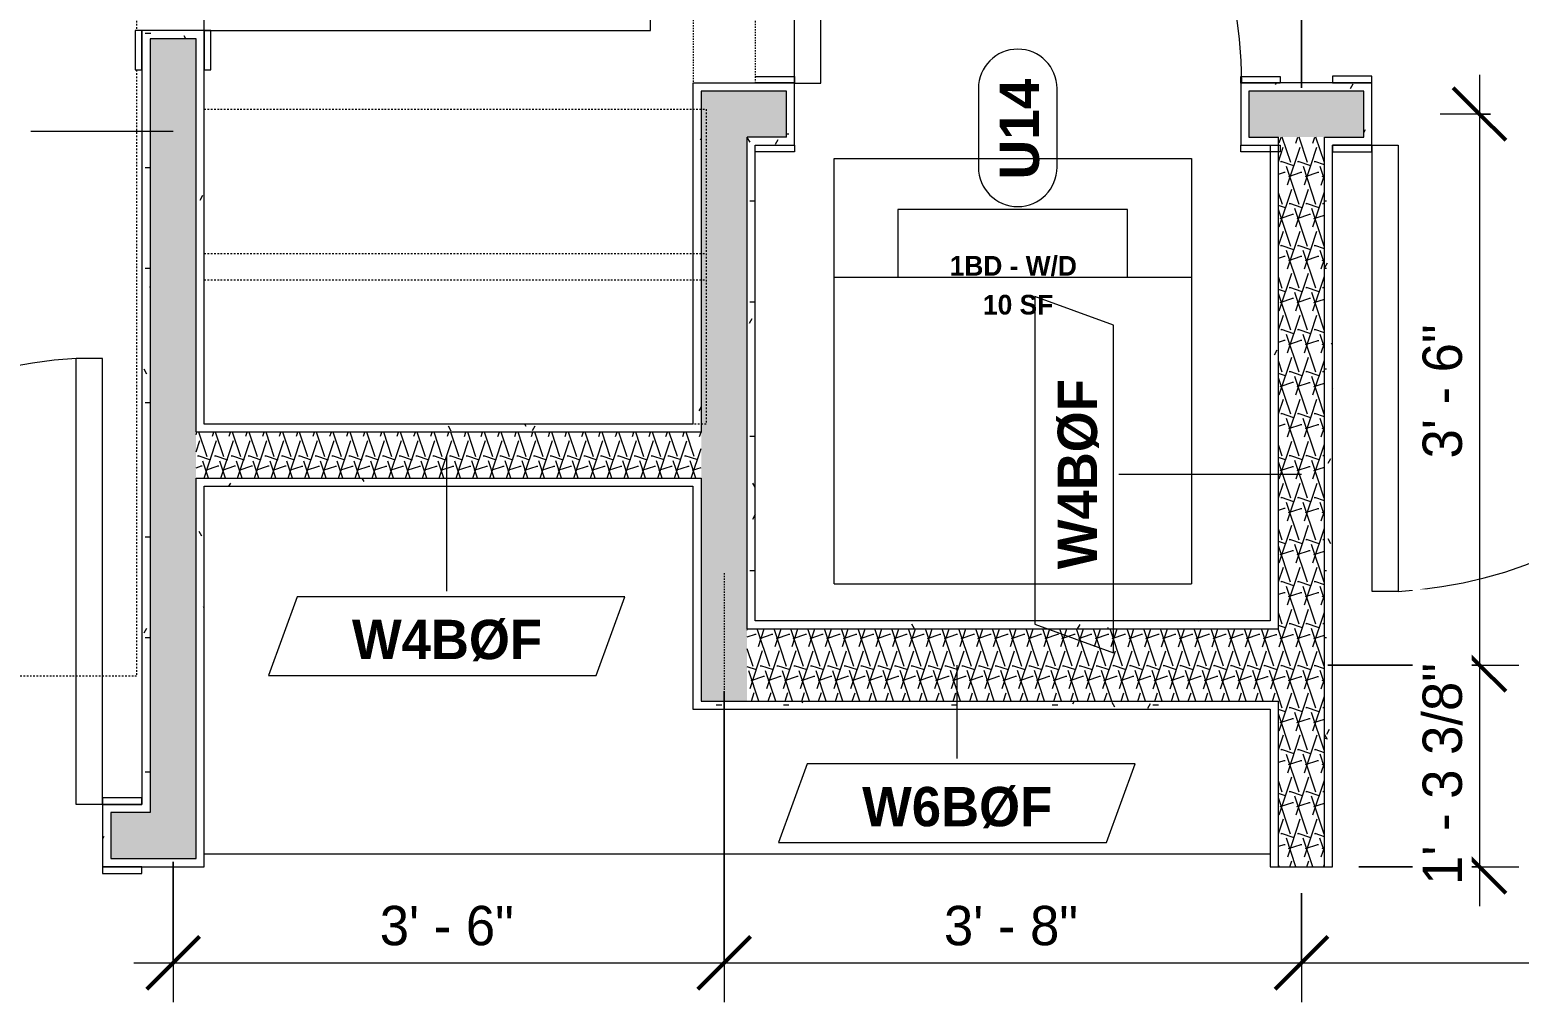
# Model space of a CAD drawing. Header units: inches. Extents: x -4058 to -1781, y 9814 to 12289.
# Drawn here: x -3669.6 to -3556.1, y 10693.5 to 10767.6 of the extents above; entities that cross this region are included whole.
import ezdxf

# ---------------------------------------------------------------- set-up
doc = ezdxf.new("R2010")
doc.units = ezdxf.units.IN
doc.header["$MEASUREMENT"] = 0
for name, pattern in [('Dash', [0.25, 0.125, -0.125]), ('Dash 3_32_', [0.1875, 0.09375, -0.09375]), ('Overhead', [0.15625, 0.09375, -0.0625])]:
    doc.linetypes.add(name, pattern=pattern)
for name, color, linetype, lineweight in [('A-ANNO-DIMS', 211, 'Continuous', 9), ('A-ANNO-DIMS-32', 211, 'Continuous', 9), ('A-AREA-IDEN', 2, 'Continuous', 9), ('A-DETL-1', 90, 'Dash 3_32_', 9), ('A-DETL-GENF', 92, 'Overhead', 9), ('A-DETL-MEDM-1', 33, 'Continuous', 9), ('A-DOOR-2', 31, 'Continuous', 9), ('A-DOOR-FRAM', 31, 'Continuous', 9), ('A-DOOR-IDEN', 31, 'Continuous', 9), ('A-WALL-2', 113, 'Continuous', 9), ('A-WALL-IDEN', 211, 'Continuous', 9), ('A-WALL-PATT-1', 9, 'Continuous', 9), ('I-FURN', 30, 'Continuous', 9), ('I-FURN-HDLN', 30, 'Dash', 9), ('P-SANR-FIXT', 6, 'Continuous', 9), ('Q-CASE', 31, 'Continuous', 9), ('Q-CASE-HDLN', 31, 'Dash', 9)]:
    doc.layers.add(name, color=color, linetype=linetype, lineweight=lineweight)
doc.styles.add('Arial_B', font='arialbd.ttf', dxfattribs={"height": 3})
doc.styles.add('Century Gothic', font='ufonts.com_century-gothic.ttf', dxfattribs={"height": 3})
doc.styles.add('Century Gothic_B', font='GOTHICB.TTF', dxfattribs={"height": 3})
doc.styles.add('Century Gothic_B_1', font='GOTHICB.TTF', dxfattribs={"height": 1.5})
doc.dimstyles.new('THE_DIMENSION_STRING', dxfattribs={"dimscale": 12, "dimtxt": 3.132505, "dimasz": 0.333333, "dimexe": 0.25, "dimexo": 0.166667, "dimgap": 0.041667, "dimtad": 1, "dimdec": 4, "dimrnd": 0.0625, "dimzin": 3, "dimdsep": 46, "dimlunit": 4, "dimtxsty": 'Century Gothic', "dimblk1": 'OBLIQUE', "dimblk2": 'OBLIQUE', "dimsah": 1, "dimcen": 0.09, "dimdle": 0.25, "dimazin": 0, "dimtfac": 1, "dimtdec": 4, "dimtix": 1, "dimtmove": 0, "dimatfit": 3, "dimfxl": 1, "dimtvp": 1, "dimtfill": 1, "dimfrac": 2, "dimtolj": 1, "dimtzin": 0, "dimarcsym": 2})
doc.dimstyles.new('THE_DIMENSION_STRING_2', dxfattribs={"dimscale": 12, "dimtxt": 3.132505, "dimasz": 0.333333, "dimexe": 0.25, "dimexo": 0.166667, "dimgap": 0.041667, "dimtad": 1, "dimdec": 4, "dimrnd": 0.0625, "dimzin": 3, "dimdsep": 46, "dimlunit": 4, "dimtxsty": 'Century Gothic', "dimblk1": 'OBLIQUE', "dimblk2": 'OBLIQUE', "dimsah": 1, "dimcen": 0.09, "dimdle": 0.25, "dimazin": 0, "dimtfac": 1, "dimtdec": 4, "dimtix": 1, "dimtmove": 0, "dimatfit": 3, "dimfxl": 1, "dimtvp": 1, "dimtfill": 1, "dimfrac": 2, "dimtolj": 1, "dimtzin": 0, "dimarcsym": 2})
doc.dimstyles.new('THE_DIMENSION_STRING_6', dxfattribs={"dimscale": 12, "dimtxt": 3.132505, "dimasz": 0.333333, "dimexe": 0.25, "dimexo": 0.166667, "dimgap": 0.041667, "dimtad": 1, "dimdec": 4, "dimrnd": 0.0625, "dimzin": 3, "dimdsep": 46, "dimlunit": 4, "dimtxsty": 'Century Gothic', "dimblk1": 'OBLIQUE', "dimblk2": 'OBLIQUE', "dimsah": 1, "dimcen": 0.09, "dimdle": 0.25, "dimazin": 0, "dimtfac": 1, "dimtdec": 4, "dimtix": 1, "dimtmove": 0, "dimatfit": 3, "dimfxl": 1, "dimtvp": 1, "dimtfill": 1, "dimfrac": 2, "dimtolj": 1, "dimtzin": 0, "dimarcsym": 2})
pattern_1 = [(0, (0, 0), (10.24, 2.56), [0.422, -7.258, 0.422, -7.258, -40.96]), (0, (0, 0), (10.24, 2.56), [-15.36, 0.422, -14.938, 0.422, -7.258, -17.92]), (0, (0, 0), (10.24, 2.56), [-38.4, 0.422, -4.698, 0.422, -12.378]), (120, (3.84, 1.28), (-7.33702503, 7.58810013), [0.422, -7.258, 0.422, -7.258, -40.96]), (120, (3.84, 1.28), (-7.33702503, 7.58810013), [-15.36, 0.422, -14.938, 0.422, -7.258, -17.92]), (120, (3.84, 1.28), (-7.33702503, 7.58810013), [-38.4, 0.422, -4.698, 0.422, -12.378]), (240, (5.12, 6.4), (-2.90297497, -10.14810013), [0.422, -7.258, 0.422, -7.258, -40.96]), (240, (5.12, 6.4), (-2.90297497, -10.14810013), [-15.36, 0.422, -14.938, 0.422, -7.258, -17.92]), (240, (5.12, 6.4), (-2.90297497, -10.14810013), [-38.4, 0.422, -4.698, 0.422, -12.378])]
pattern_2 = [(161.57, (0.16, 0.16), (-1.279773737, -0.000426766), [0, -9.107, 1.011, 0]), (18.43, (-0.16, 0.16), (-1.279773737, 0.000426766), [0, -9.107, 1.011, 0]), (108.43, (0.16, 0.16), (0.639452382, -3.199964008), [3.035, -7.083]), (71.57, (-0.16, 0.16), (0.639452382, 3.199964008), [3.035, -7.083])]

# ---------------------------------------------------------------- blocks, each defined once
blk = doc.blocks.new('SWING - SINGLE - FLUSH - SWING - FLUSH - 2-10 x 6-8 - PRIVACY-3983844-UNIT PLANS - 1ST FLOOR')
at = {"layer": 'A-DOOR-2'}
for p, q in [((15, 2.37), (15, 36.38)), ((17, 36.38), (15, 36.38)), ((17, 2.37), (17, 36.38)), ((17, 2.37), (15, 2.37))]:
    blk.add_line(p, q, dxfattribs=at)
blk.add_arc((17, 2.37), 34.07, 93.3657, 180, dxfattribs=at)
at = {"layer": 'A-DOOR-FRAM'}
for p, q in [((-17, 2.87), (-20, 2.87)), ((-20, 2.87), (-20, 2.37)), ((-20, 2.37), (-17, 2.37)), ((-17, 2.37), (-17, 2.87)), ((20, 2.87), (17, 2.87)), ((17, 2.87), (17, 2.37)), ((17, 2.37), (20, 2.37)), ((20, 2.37), (20, 2.87)), ((-17, -2.38), (-20, -2.38)), ((-20, -2.38), (-20, -2.88)), ((-20, -2.88), (-17, -2.88)), ((-17, -2.88), (-17, -2.38)), ((20, -2.38), (17, -2.38)), ((17, -2.38), (17, -2.88)), ((17, -2.88), (20, -2.88)), ((20, -2.88), (20, -2.38))]:
    blk.add_line(p, q, dxfattribs=at)
blk = doc.blocks.new('SWING - SINGLE - FLUSH - SWING - FLUSH - 2-10 x 6-8 - PRIVACY-3983842-UNIT PLANS - 1ST FLOOR')
at = {"layer": 'A-DOOR-2'}
for p, q in [((15, 2.37), (15, 36.38)), ((17, 36.38), (15, 36.38)), ((17, 2.37), (17, 36.38)), ((17, 2.37), (15, 2.37))]:
    blk.add_line(p, q, dxfattribs=at)
blk.add_arc((17, 2.37), 34.07, 93.3657, 180, dxfattribs=at)
at = {"layer": 'A-DOOR-FRAM'}
for p, q in [((-17, 2.87), (-20, 2.87)), ((-20, 2.87), (-20, 2.37)), ((-20, 2.37), (-17, 2.37)), ((-17, 2.37), (-17, 2.87)), ((20, 2.87), (17, 2.87)), ((17, 2.87), (17, 2.37)), ((17, 2.37), (20, 2.37)), ((20, 2.37), (20, 2.87)), ((-17, -2.38), (-20, -2.38)), ((-20, -2.38), (-20, -2.88)), ((-20, -2.88), (-17, -2.88)), ((-17, -2.88), (-17, -2.38)), ((20, -2.38), (17, -2.38)), ((17, -2.38), (17, -2.88)), ((17, -2.88), (20, -2.88)), ((20, -2.88), (20, -2.38))]:
    blk.add_line(p, q, dxfattribs=at)
blk = doc.blocks.new('Bed-Standard - King 78_ x 80_-V103-UNIT PLANS - 1ST FLOOR')
at = {"layer": 'I-FURN-HDLN'}
for p, q in [((-64.31, 77.8), (73.69, 77.8)), ((-64.31, 31.58), (-64.31, 77.8)), ((-64.31, -5.42), (-64.31, 28.58))]:
    blk.add_line(p, q, dxfattribs=at)
blk = doc.blocks.new('Stacked Washer and Dryer - 26_x25_ - Private-3627842-UNIT PLANS - 1ST FLOOR')
at = {"layer": 'P-SANR-FIXT'}
for p, q in [((0, 13.625), (32.4375, 13.625)), ((0, 13.625), (0, -13.625)), ((23.34375, -13.625), (23.34375, 13.625)), ((32.4375, 13.625), (32.4375, -13.625)), ((28.53125, 8.75), (23.34375, 8.75)), ((28.53125, -8.75), (28.53125, 8.75)), ((23.34375, -8.75), (28.53125, -8.75)), ((32.4375, -13.625), (0, -13.625))]:
    blk.add_line(p, q, dxfattribs=at)
blk = doc.blocks.new('Door-Opening - CLEAR OPENING - 34_ x 80_-3928388-UNIT PLANS - 1ST FLOOR')
at = {"layer": 'A-DETL-GENF'}
for p, q in [((16.68, 2.38), (-17.32, 2.38)), ((-17.32, -2.37), (16.68, -2.37))]:
    blk.add_line(p, q, dxfattribs=at)
at = {"layer": 'A-DETL-MEDM-1'}
for p, q in [((-17.32, 2.38), (-17.32, -2.37)), ((16.68, -2.37), (16.68, 2.38))]:
    blk.add_line(p, q, dxfattribs=at)
blk = doc.blocks.new('SWING - SINGLE - FLUSH - SWING - FLUSH - 2-10 x 6-8 - PASSAGE-3983857-UNIT PLANS - 1ST FLOOR')
at = {"layer": 'A-DOOR-2'}
for p, q in [((15, -2.37), (15, -36.38)), ((17, -2.37), (15, -2.37)), ((17, -2.37), (17, -36.38)), ((17, -36.38), (15, -36.38))]:
    blk.add_line(p, q, dxfattribs=at)
blk.add_arc((17, -2.37), 34.07, 180, 266.6343, dxfattribs=at)
at = {"layer": 'A-DOOR-FRAM'}
for p, q in [((-20, 2.38), (-20, 2.88)), ((-20, 2.88), (-17, 2.88)), ((-17, 2.38), (-20, 2.38)), ((-17, 2.88), (-17, 2.38)), ((17, 2.38), (17, 2.88)), ((17, 2.88), (20, 2.88)), ((20, 2.38), (17, 2.38)), ((20, 2.88), (20, 2.38)), ((-20, -2.37), (-17, -2.37)), ((-20, -2.87), (-20, -2.37)), ((-17, -2.87), (-20, -2.87)), ((-17, -2.37), (-17, -2.87)), ((17, -2.37), (20, -2.37)), ((17, -2.87), (17, -2.37)), ((20, -2.87), (17, -2.87))]:
    blk.add_line(p, q, dxfattribs=at)
blk = doc.blocks.new('OD_CW_Closet - OD_CW_Closet-3834826-UNIT PLANS - 1ST FLOOR')
at = {"layer": 'Q-CASE-HDLN'}
for p, q in [((0.74, -24), (0.74, 0)), ((0.74, 0), (38.99, 0)), ((38.99, 0), (38.99, -24)), ((0.74, -11), (38.99, -11)), ((0.74, -13), (38.99, -13)), ((38.99, -24), (0.74, -24))]:
    blk.add_line(p, q, dxfattribs=at)
blk = doc.blocks.new('Casework 1 - Casework 1-3919651-UNIT PLANS - 1ST FLOOR')
at = {"layer": 'Q-CASE'}
blk.add_line((-3656.3, 10704.81), (-3575.05, 10704.81), dxfattribs=at)
blk = doc.blocks.new('DIMBLOCK97-UNIT PLANS - 1ST FLOOR')
at = {"layer": 'A-ANNO-DIMS-32'}
for p, q in [((-3616.67, 10717.19), (-3616.67, 10693.49)), ((-3616.67, 10696.49), (-3616.67, 10717.19)), ((-3572.67, 10701.81), (-3572.67, 10693.49)), ((-3572.67, 10696.49), (-3572.67, 10701.81)), ((-3619.67, 10696.49), (-3572.67, 10696.49))]:
    blk.add_line(p, q, dxfattribs=at)
at = {"layer": 'A-ANNO-DIMS-32', "lineweight": 50}
for p, q in [((-3616.67, 10696.49), (-3614.67, 10698.49)), ((-3572.67, 10696.49), (-3570.67, 10698.49)), ((-3616.67, 10696.49), (-3618.67, 10694.49)), ((-3572.67, 10696.49), (-3574.67, 10694.49))]:
    blk.add_line(p, q, dxfattribs=at)
at = {"layer": 'A-ANNO-DIMS-32', "color": 0, "insert": (-3599.92, 10700.83), "char_height": 3, "width": 12.5897, "attachment_point": 1, "line_spacing_factor": 0.984502, "style": 'Century Gothic', "bg_fill": 3, "box_fill_scale": 1.25, "bg_fill_color": 256, "bg_fill_true_color": 13158600, "bg_fill_transparency": 0}
blk.add_mtext('3\' - 8"', dxfattribs=at)
blk = doc.blocks.new('_Oblique')
at = {"color": 0, "linetype": 'ByBlock', "lineweight": -2}
blk.add_line((-0.5, -0.5), (0.5, 0.5), dxfattribs=at)
blk = doc.blocks.new('DIMBLOCK98-UNIT PLANS - 1ST FLOOR')
at = {"layer": 'A-ANNO-DIMS-32'}
for p, q in [((-3519.67, 10712.69), (-3519.67, 10693.49)), ((-3519.67, 10696.49), (-3519.67, 10712.69)), ((-3572.67, 10701.81), (-3572.67, 10693.49)), ((-3572.67, 10696.49), (-3572.67, 10701.81)), ((-3572.67, 10696.49), (-3519.67, 10696.49))]:
    blk.add_line(p, q, dxfattribs=at)
at = {"layer": 'A-ANNO-DIMS-32', "lineweight": 50}
for p, q in [((-3572.67, 10696.49), (-3570.67, 10698.49)), ((-3519.67, 10696.49), (-3517.67, 10698.49)), ((-3572.67, 10696.49), (-3574.67, 10694.49)), ((-3519.67, 10696.49), (-3521.67, 10694.49))]:
    blk.add_line(p, q, dxfattribs=at)
at = {"layer": 'A-ANNO-DIMS-32', "color": 0, "insert": (-3551.42, 10700.83), "char_height": 3, "width": 12.5897, "attachment_point": 1, "line_spacing_factor": 0.984502, "style": 'Century Gothic', "bg_fill": 3, "box_fill_scale": 1.25, "bg_fill_color": 256, "bg_fill_true_color": 13158600, "bg_fill_transparency": 0}
blk.add_mtext('4\' - 5"', dxfattribs=at)
blk = doc.blocks.new('DIMBLOCK100-UNIT PLANS - 1ST FLOOR')
at = {"layer": 'A-ANNO-DIMS-32'}
for p, q in [((-3559.1, 10764.19), (-3559.1, 10719.19)), ((-3558.27, 10761.19), (-3562.1, 10761.19)), ((-3559.1, 10761.19), (-3558.27, 10761.19)), ((-3570.67, 10719.19), (-3556.1, 10719.19)), ((-3559.1, 10719.19), (-3570.67, 10719.19))]:
    blk.add_line(p, q, dxfattribs=at)
at = {"layer": 'A-ANNO-DIMS-32', "lineweight": 50}
for p, q in [((-3559.1, 10761.19), (-3561.1, 10763.19)), ((-3559.1, 10761.19), (-3557.1, 10759.19)), ((-3559.1, 10719.19), (-3561.1, 10721.19)), ((-3559.1, 10719.19), (-3557.1, 10717.19))]:
    blk.add_line(p, q, dxfattribs=at)
at = {"layer": 'A-ANNO-DIMS-32', "color": 0, "insert": (-3563.44, 10734.94), "char_height": 3, "width": 12.5897, "attachment_point": 1, "rotation": 90, "line_spacing_factor": 0.984502, "style": 'Century Gothic', "bg_fill": 3, "box_fill_scale": 1.25, "bg_fill_color": 256, "bg_fill_true_color": 13158600, "bg_fill_transparency": 0}
blk.add_mtext('3\' - 6"', dxfattribs=at)
blk = doc.blocks.new('DIMBLOCK101-UNIT PLANS - 1ST FLOOR')
at = {"layer": 'A-ANNO-DIMS-32', "lineweight": 50}
for p, q in [((-3559.1, 10719.19), (-3561.1, 10721.19)), ((-3559.1, 10719.19), (-3557.1, 10717.19)), ((-3559.1, 10703.81), (-3561.1, 10705.81)), ((-3559.1, 10703.81), (-3557.1, 10701.81))]:
    blk.add_line(p, q, dxfattribs=at)
at = {"layer": 'A-ANNO-DIMS-32'}
for p, q in [((-3570.67, 10719.19), (-3556.1, 10719.19)), ((-3559.1, 10719.19), (-3570.67, 10719.19)), ((-3559.1, 10719.19), (-3559.1, 10700.81)), ((-3568.3, 10703.81), (-3556.1, 10703.81)), ((-3559.1, 10703.81), (-3568.3, 10703.81))]:
    blk.add_line(p, q, dxfattribs=at)
at = {"layer": 'A-ANNO-DIMS-32', "color": 0, "insert": (-3563.44, 10702.43), "char_height": 3, "width": 21.7784, "attachment_point": 1, "rotation": 90, "line_spacing_factor": 0.984502, "style": 'Century Gothic', "bg_fill": 3, "box_fill_scale": 1.25, "bg_fill_color": 256, "bg_fill_true_color": 13158600, "bg_fill_transparency": 0}
blk.add_mtext('1\' - 3 3/8"', dxfattribs=at)
blk = doc.blocks.new('Wall Tag - Arch Wall-3956453-UNIT PLANS - 1ST FLOOR')
at = {"layer": 'A-WALL-IDEN'}
for p, q in [((-0.3561, 0.0937), (-0.4244, -0.0937)), ((0.4244, 0.0937), (-0.3561, 0.0937)), ((0.3561, -0.0937), (0.4244, 0.0937)), ((-0.4244, -0.0937), (0.3561, -0.0937))]:
    blk.add_line(p, q, dxfattribs=at)
blk = doc.blocks.new('Door Tag - Type Mark-2601225-UNIT PLANS - 1ST FLOOR')
at = {"layer": 'A-DOOR-IDEN'}
for p, q in [((0.09375, 0.09375), (-0.09375, 0.09375)), ((-0.09375, -0.09375), (0.09375, -0.09375))]:
    blk.add_line(p, q, dxfattribs=at)
for centre, start, end in [((-0.09375, 0), 90, 270), ((0.09375, 0), 270, 90)]:
    blk.add_arc(centre, 0.09375, start, end, dxfattribs=at)
blk = doc.blocks.new('DIMBLOCK435-UNIT PLANS - 1ST FLOOR')
at = {"layer": 'A-ANNO-DIMS-32'}
for p, q in [((-3572.67, 10763.19), (-3572.67, 10773.5)), ((-3550.3, 10766.06), (-3550.3, 10773.5)), ((-3550.3, 10770.5), (-3572.67, 10770.5)), ((-3572.67, 10770.5), (-3572.67, 10763.19)), ((-3550.3, 10770.5), (-3550.3, 10766.06))]:
    blk.add_line(p, q, dxfattribs=at)
at = {"layer": 'A-ANNO-DIMS-32', "lineweight": 50}
for p, q in [((-3572.67, 10770.5), (-3570.67, 10772.5)), ((-3550.3, 10770.5), (-3548.3, 10772.5)), ((-3572.67, 10770.5), (-3574.67, 10768.5)), ((-3550.3, 10770.5), (-3552.3, 10768.5))]:
    blk.add_line(p, q, dxfattribs=at)
at = {"layer": 'A-ANNO-DIMS-32', "color": 0, "insert": (-3571.73, 10774.84), "char_height": 3, "width": 24.5827, "attachment_point": 1, "line_spacing_factor": 0.984502, "style": 'Century Gothic', "bg_fill": 3, "box_fill_scale": 1.25, "bg_fill_color": 256, "bg_fill_true_color": 13158600, "bg_fill_transparency": 0}
blk.add_mtext('1\' - 10 3/8"', dxfattribs=at)
blk = doc.blocks.new('DIMBLOCK436-UNIT PLANS - 1ST FLOOR')
at = {"layer": 'A-ANNO-DIMS-32'}
for p, q in [((-3594.3, 10769.67), (-3594.3, 10773.5)), ((-3572.67, 10763.19), (-3572.67, 10773.5)), ((-3572.67, 10770.5), (-3594.3, 10770.5)), ((-3594.3, 10770.5), (-3594.3, 10769.67)), ((-3572.67, 10770.5), (-3572.67, 10763.19))]:
    blk.add_line(p, q, dxfattribs=at)
at = {"layer": 'A-ANNO-DIMS-32', "lineweight": 50}
for p, q in [((-3594.3, 10770.5), (-3592.3, 10772.5)), ((-3572.67, 10770.5), (-3570.67, 10772.5)), ((-3594.3, 10770.5), (-3596.3, 10768.5)), ((-3572.67, 10770.5), (-3574.67, 10768.5))]:
    blk.add_line(p, q, dxfattribs=at)
at = {"layer": 'A-ANNO-DIMS-32', "color": 0, "insert": (-3592.56, 10774.84), "char_height": 3, "width": 21.7784, "attachment_point": 1, "line_spacing_factor": 0.984502, "style": 'Century Gothic', "bg_fill": 3, "box_fill_scale": 1.25, "bg_fill_color": 256, "bg_fill_true_color": 13158600, "bg_fill_transparency": 0}
blk.add_mtext('1\' - 9 5/8"', dxfattribs=at)
blk = doc.blocks.new('DIMBLOCK1365-UNIT PLANS - 1ST FLOOR')
at = {"layer": 'A-ANNO-DIMS-32'}
for p, q in [((-3616.67, 10711.19), (-3616.67, 10693.49)), ((-3616.67, 10696.49), (-3616.67, 10711.19)), ((-3658.67, 10704.19), (-3658.67, 10693.49)), ((-3658.67, 10696.49), (-3658.67, 10704.19)), ((-3661.67, 10696.49), (-3613.67, 10696.49))]:
    blk.add_line(p, q, dxfattribs=at)
at = {"layer": 'A-ANNO-DIMS-32', "lineweight": 50}
for p, q in [((-3658.67, 10696.49), (-3656.67, 10698.49)), ((-3616.67, 10696.49), (-3614.67, 10698.49)), ((-3658.67, 10696.49), (-3660.67, 10694.49)), ((-3616.67, 10696.49), (-3618.67, 10694.49))]:
    blk.add_line(p, q, dxfattribs=at)
at = {"layer": 'A-ANNO-DIMS-32', "color": 0, "insert": (-3642.92, 10700.83), "char_height": 3, "width": 12.5897, "attachment_point": 1, "line_spacing_factor": 0.984502, "style": 'Century Gothic', "bg_fill": 3, "box_fill_scale": 1.25, "bg_fill_color": 256, "bg_fill_true_color": 13158600, "bg_fill_transparency": 0}
blk.add_mtext('3\' - 6"', dxfattribs=at)

msp = doc.modelspace()

# ---------------------------------------------------------------- hatches: boundary and pattern name
at = {"layer": 'A-WALL-PATT-1'}
h = msp.add_hatch(dxfattribs=at)
h.set_pattern_fill('FP_3', color=256, style=0, pattern_type=2)
h.set_pattern_definition(pattern_1)
h.paths.add_polyline_path([(-3660.42374, 10708.5644), (-3660.42374, 10766.9394), (-3658.67374, 10766.9394), (-3658.67374, 10767.5644), (-3661.04874, 10767.5644), (-3661.04874, 10708.5644)], flags=0)
h.paths.add_polyline_path([(-3658.67374, 10801.5644), (-3658.67374, 10802.1894), (-3660.42374, 10802.1894), (-3660.42374, 10833.7519), (-3661.04874, 10833.7519), (-3661.04874, 10801.5644)], flags=0)
h = msp.add_hatch(dxfattribs=at)
h.set_pattern_fill('FP_4', color=256, style=0, pattern_type=2)
h.set_pattern_definition(pattern_2)
h.paths.add_polyline_path([(-3660.42374, 10707.9394), (-3656.92374, 10707.9394), (-3656.92374, 10766.9394), (-3660.42374, 10766.9394), (-3660.42374, 10708.5644)], flags=0)
h.paths.add_polyline_path([(-3660.42374, 10802.1894), (-3656.92374, 10802.1894), (-3656.92374, 10833.7519), (-3660.42374, 10833.7519), (-3660.42374, 10819.03269)], flags=0)
h = msp.add_hatch(dxfattribs=at)
h.set_pattern_fill('FP_3', color=256, style=0, pattern_type=2)
h.set_pattern_definition(pattern_1)
h.paths.add_polyline_path([(-3656.29874, 10704.4394), (-3656.29874, 10733.4394), (-3656.92374, 10733.4394), (-3656.92374, 10704.4394)], flags=0)
h.paths.add_polyline_path([(-3656.92374, 10736.9394), (-3656.29874, 10736.9394), (-3656.29874, 10767.5644), (-3658.67374, 10767.5644), (-3658.67374, 10766.9394), (-3656.92374, 10766.9394), (-3656.92374, 10744.20503)], flags=0)
h.paths.add_polyline_path([(-3658.67374, 10801.5644), (-3656.29874, 10801.5644), (-3656.29874, 10833.7519), (-3656.92374, 10833.7519), (-3656.92374, 10802.1894), (-3658.67374, 10802.1894)], flags=0)
h = msp.add_hatch(dxfattribs=at)
h.set_pattern_fill('FP_3', color=256, style=0, pattern_type=2)
h.set_pattern_definition(pattern_1)
h.paths.add_polyline_path([(-3619.04874, 10715.8144), (-3618.42374, 10715.8144), (-3618.42374, 10733.4394), (-3619.04874, 10733.4394), (-3619.04874, 10732.8144)], flags=0)
h.paths.add_polyline_path([(-3619.04874, 10736.9394), (-3618.42374, 10736.9394), (-3618.42374, 10762.9394), (-3616.67374, 10762.9394), (-3616.67374, 10763.5644), (-3619.04874, 10763.5644), (-3619.04874, 10737.5644)], flags=0)
h.paths.add_polyline_path([(-3619.04874, 10797.5644), (-3616.67374, 10797.5644), (-3616.67374, 10798.1894), (-3618.42374, 10798.1894), (-3618.42374, 10833.7519), (-3619.04874, 10833.7519), (-3619.04874, 10819.03269)], flags=0)
h = msp.add_hatch(dxfattribs=at)
h.set_pattern_fill('FP_4', color=256, style=0, pattern_type=2)
h.set_pattern_definition(pattern_2)
h.paths.add_polyline_path([(-3618.42374, 10716.4394), (-3614.92374, 10716.4394), (-3614.92374, 10762.9394), (-3618.42374, 10762.9394), (-3618.42374, 10733.4394)], flags=0)
h.paths.add_polyline_path([(-3618.42374, 10798.1894), (-3614.92374, 10798.1894), (-3614.92374, 10833.7519), (-3618.42374, 10833.7519), (-3618.42374, 10819.03269)], flags=0)
h = msp.add_hatch(dxfattribs=at)
h.set_pattern_fill('FP_3', color=256, style=0, pattern_type=2)
h.set_pattern_definition(pattern_1)
h.paths.add_polyline_path([(-3614.92374, 10721.9394), (-3614.29874, 10721.9394), (-3614.29874, 10759.4394), (-3614.92374, 10759.4394), (-3614.92374, 10744.20503)], flags=0)
h.paths.add_polyline_path([(-3616.67374, 10762.9394), (-3614.29874, 10762.9394), (-3614.29874, 10763.5644), (-3616.67374, 10763.5644)], flags=0)
h.paths.add_polyline_path([(-3616.67374, 10797.5644), (-3614.29874, 10797.5644), (-3614.29874, 10833.7519), (-3614.92374, 10833.7519), (-3614.92374, 10798.1894), (-3616.67374, 10798.1894)], flags=0)
h = msp.add_hatch(dxfattribs=at)
h.set_pattern_fill('FP_3', color=256, style=0, pattern_type=2)
h.set_pattern_definition(pattern_1)
h.paths.add_polyline_path([(-3532.67374, 10761.1894), (-3532.67374, 10762.9394), (-3486.67374, 10762.9394), (-3486.67374, 10763.5644), (-3533.29874, 10763.5644), (-3533.29874, 10761.1894)], flags=0)
h.paths.add_polyline_path([(-3567.29874, 10761.1894), (-3567.29874, 10763.5644), (-3577.29874, 10763.5644), (-3577.29874, 10761.1894), (-3576.67374, 10761.1894), (-3576.67374, 10762.9394), (-3567.92374, 10762.9394), (-3567.92374, 10761.1894)], flags=0)
h.paths.add_polyline_path([(-3611.92374, 10761.1894), (-3611.29874, 10761.1894), (-3611.29874, 10763.5644), (-3614.29874, 10763.5644), (-3614.29874, 10762.9394), (-3611.92374, 10762.9394)], flags=0)
h = msp.add_hatch(dxfattribs=at)
h.set_pattern_fill('FP_4', color=256, style=0, pattern_type=2)
h.set_pattern_definition(pattern_2)
h.paths.add_polyline_path([(-3486.67374, 10759.4394), (-3486.67374, 10762.9394), (-3532.67374, 10762.9394), (-3532.67374, 10759.4394), (-3517.92374, 10759.4394)], flags=0)
h.paths.add_polyline_path([(-3570.92374, 10759.4394), (-3567.92374, 10759.4394), (-3567.92374, 10762.9394), (-3576.67374, 10762.9394), (-3576.67374, 10759.4394), (-3574.42374, 10759.4394)], flags=0)
h.paths.add_polyline_path([(-3611.92374, 10759.4394), (-3611.92374, 10762.9394), (-3614.92374, 10762.9394), (-3614.92374, 10759.4394), (-3614.29874, 10759.4394)], flags=0)
h = msp.add_hatch(dxfattribs=at)
h.set_pattern_fill('FP_3', color=256, style=0, pattern_type=2)
h.set_pattern_definition(pattern_1)
h.paths.add_polyline_path([(-3486.67374, 10758.8144), (-3486.67374, 10759.4394), (-3517.92374, 10759.4394), (-3517.92374, 10758.8144), (-3517.29874, 10758.8144)], flags=0)
h.paths.add_polyline_path([(-3521.42374, 10758.8144), (-3521.42374, 10759.4394), (-3532.67374, 10759.4394), (-3532.67374, 10761.1894), (-3533.29874, 10761.1894), (-3533.29874, 10758.8144), (-3522.04874, 10758.8144)], flags=0)
h.paths.add_polyline_path([(-3567.29874, 10758.8144), (-3567.29874, 10761.1894), (-3567.92374, 10761.1894), (-3567.92374, 10759.4394), (-3570.92374, 10759.4394), (-3570.92374, 10758.8144), (-3570.29874, 10758.8144)], flags=0)
h.paths.add_polyline_path([(-3574.42374, 10758.8144), (-3574.42374, 10759.4394), (-3576.67374, 10759.4394), (-3576.67374, 10761.1894), (-3577.29874, 10761.1894), (-3577.29874, 10758.8144), (-3575.04874, 10758.8144)], flags=0)
h.paths.add_polyline_path([(-3611.29874, 10758.8144), (-3611.29874, 10761.1894), (-3611.92374, 10761.1894), (-3611.92374, 10759.4394), (-3614.29874, 10759.4394), (-3614.29874, 10758.8144)], flags=0)
h = msp.add_hatch(dxfattribs=at)
h.set_pattern_fill('FP_4', color=256, style=0, pattern_type=2)
h.set_pattern_definition(pattern_2)
h.paths.add_polyline_path([(-3570.92374, 10703.8144), (-3570.92374, 10759.4394), (-3574.42374, 10759.4394), (-3574.42374, 10703.8144)], flags=0)
h = msp.add_hatch(dxfattribs=at)
h.set_pattern_fill('FP_3', color=256, style=0, pattern_type=2)
h.set_pattern_definition(pattern_1)
h.paths.add_polyline_path([(-3575.04874, 10703.8144), (-3574.42374, 10703.8144), (-3574.42374, 10716.4394), (-3575.04874, 10716.4394), (-3575.04874, 10715.8144)], flags=0)
h.paths.add_polyline_path([(-3574.42374, 10721.9394), (-3574.42374, 10758.8144), (-3575.04874, 10758.8144), (-3575.04874, 10721.9394)], flags=0)
h = msp.add_hatch(dxfattribs=at)
h.set_pattern_fill('FP_3', color=256, style=0, pattern_type=2)
h.set_pattern_definition(pattern_1)
h.paths.add_polyline_path([(-3570.29874, 10703.8144), (-3570.29874, 10758.8144), (-3570.92374, 10758.8144), (-3570.92374, 10703.8144)], flags=0)
h = msp.add_hatch(dxfattribs=at)
h.set_pattern_fill('FP_3', color=256, style=0, pattern_type=2)
h.set_pattern_definition(pattern_1)
h.paths.add_polyline_path([(-3656.29874, 10736.9394), (-3619.04874, 10736.9394), (-3619.04874, 10737.5644), (-3656.29874, 10737.5644)], flags=0)
h = msp.add_hatch(dxfattribs=at)
h.set_pattern_fill('FP_4', color=256, style=0, pattern_type=2)
h.set_pattern_definition(pattern_2)
h.paths.add_polyline_path([(-3632.08916, 10733.4394), (-3618.42374, 10733.4394), (-3618.42374, 10736.9394), (-3656.92374, 10736.9394), (-3656.92374, 10733.4394), (-3656.29874, 10733.4394)], flags=0)
h = msp.add_hatch(dxfattribs=at)
h.set_pattern_fill('FP_3', color=256, style=0, pattern_type=2)
h.set_pattern_definition(pattern_1)
h.paths.add_polyline_path([(-3619.04874, 10732.8144), (-3619.04874, 10733.4394), (-3656.29874, 10733.4394), (-3656.29874, 10732.8144), (-3632.08916, 10732.8144)], flags=0)
h = msp.add_hatch(dxfattribs=at)
h.set_pattern_fill('FP_4', color=256, style=0, pattern_type=2)
h.set_pattern_definition(pattern_2)
h.paths.add_polyline_path([(-3614.92374, 10716.4394), (-3574.42374, 10716.4394), (-3574.42374, 10721.9394), (-3614.92374, 10721.9394)], flags=0)
h = msp.add_hatch(dxfattribs=at)
h.set_pattern_fill('FP_3', color=256, style=0, pattern_type=2)
h.set_pattern_definition(pattern_1)
h.paths.add_polyline_path([(-3614.29874, 10721.9394), (-3575.04874, 10721.9394), (-3575.04874, 10722.5644), (-3614.29874, 10722.5644)], flags=0)
h = msp.add_hatch(dxfattribs=at)
h.set_pattern_fill('FP_3', color=256, style=0, pattern_type=2)
h.set_pattern_definition(pattern_1)
h.paths.add_polyline_path([(-3618.42374, 10715.8144), (-3575.04874, 10715.8144), (-3575.04874, 10716.4394), (-3618.42374, 10716.4394)], flags=0)
h = msp.add_hatch(dxfattribs=at)
h.set_pattern_fill('FP_3', color=256, style=0, pattern_type=2)
h.set_pattern_definition(pattern_1)
h.paths.add_polyline_path([(-3698.67374, 10706.1894), (-3698.04874, 10706.1894), (-3698.04874, 10708.5644), (-3823.82374, 10708.5644), (-3823.82374, 10707.9394), (-3698.67374, 10707.9394)], flags=0)
h.paths.add_polyline_path([(-3664.04874, 10706.1894), (-3663.42374, 10706.1894), (-3663.42374, 10707.9394), (-3660.42374, 10707.9394), (-3660.42374, 10708.5644), (-3664.04874, 10708.5644), (-3664.04874, 10706.7912)], flags=0)
h = msp.add_hatch(dxfattribs=at)
h.set_pattern_fill('FP_4', color=256, style=0, pattern_type=2)
h.set_pattern_definition(pattern_2)
h.paths.add_polyline_path([(-3663.42374, 10704.4394), (-3656.92374, 10704.4394), (-3656.92374, 10707.9394), (-3663.42374, 10707.9394), (-3663.42374, 10706.1894)], flags=0)
h.paths.add_polyline_path([(-3698.67374, 10704.4394), (-3698.67374, 10707.9394), (-3823.82374, 10707.9394), (-3823.82374, 10704.4394), (-3735.02853, 10704.4394)], flags=0)
h = msp.add_hatch(dxfattribs=at)
h.set_pattern_fill('FP_3', color=256, style=0, pattern_type=2)
h.set_pattern_definition(pattern_1)
h.paths.add_polyline_path([(-3803.65477, 10703.8144), (-3698.04874, 10703.8144), (-3698.04874, 10706.1894), (-3698.67374, 10706.1894), (-3698.67374, 10704.4394), (-3823.82374, 10704.4394), (-3823.82374, 10703.8144)], flags=0)
h.paths.add_polyline_path([(-3656.29874, 10703.8144), (-3656.29874, 10704.4394), (-3663.42374, 10704.4394), (-3663.42374, 10706.1894), (-3664.04874, 10706.1894), (-3664.04874, 10703.8144)], flags=0)

# ---------------------------------------------------------------- linework, layer by layer
at = {"layer": 'A-DETL-1'}
msp.add_line((-3616.67374, 10726.1894), (-3616.67374, 10713.1894), dxfattribs=at)
at = {"layer": 'A-WALL-2'}
for p, q in [((-3656.29874, 10767.5644), (-3661.04874, 10767.5644)), ((-3661.04874, 10767.5644), (-3661.04874, 10708.5644)), ((-3656.29874, 10737.5644), (-3656.29874, 10767.5644)), ((-3660.42374, 10766.9394), (-3660.42374, 10707.9394)), ((-3656.92374, 10766.9394), (-3660.42374, 10766.9394)), ((-3656.92374, 10736.9394), (-3656.92374, 10766.9394)), ((-3619.04874, 10763.5644), (-3619.04874, 10737.5644)), ((-3611.29874, 10763.5644), (-3614.29874, 10763.5644)), ((-3611.29874, 10758.8144), (-3611.29874, 10763.5644)), ((-3567.29874, 10763.5644), (-3577.29874, 10763.5644)), ((-3577.29874, 10763.5644), (-3577.29874, 10758.8144)), ((-3567.29874, 10758.8144), (-3567.29874, 10763.5644)), ((-3618.42374, 10762.9394), (-3618.42374, 10736.9394)), ((-3611.92374, 10762.9394), (-3618.42374, 10762.9394)), ((-3611.92374, 10759.4394), (-3611.92374, 10762.9394)), ((-3567.92374, 10762.9394), (-3576.67374, 10762.9394)), ((-3576.67374, 10762.9394), (-3576.67374, 10759.4394)), ((-3567.92374, 10759.4394), (-3567.92374, 10762.9394)), ((-3611.92374, 10759.4394), (-3614.92374, 10759.4394)), ((-3614.92374, 10721.9394), (-3614.92374, 10759.4394)), ((-3576.67374, 10759.4394), (-3574.42374, 10759.4394)), ((-3574.42374, 10721.9394), (-3574.42374, 10759.4394)), ((-3570.92374, 10759.4394), (-3567.92374, 10759.4394)), ((-3570.92374, 10703.8144), (-3570.92374, 10759.4394)), ((-3614.29874, 10758.8144), (-3611.29874, 10758.8144)), ((-3614.29874, 10722.5644), (-3614.29874, 10758.8144)), ((-3577.29874, 10758.8144), (-3575.04874, 10758.8144)), ((-3575.04874, 10758.8144), (-3575.04874, 10722.5644)), ((-3570.29874, 10758.8144), (-3567.29874, 10758.8144)), ((-3570.29874, 10703.8144), (-3570.29874, 10758.8144)), ((-3619.04874, 10737.5644), (-3656.29874, 10737.5644)), ((-3618.42374, 10736.9394), (-3656.92374, 10736.9394)), ((-3656.92374, 10704.4394), (-3656.92374, 10733.4394)), ((-3656.92374, 10733.4394), (-3618.42374, 10733.4394)), ((-3618.42374, 10733.4394), (-3618.42374, 10716.4394)), ((-3656.29874, 10703.8144), (-3656.29874, 10732.8144)), ((-3656.29874, 10732.8144), (-3619.04874, 10732.8144)), ((-3619.04874, 10732.8144), (-3619.04874, 10715.8144)), ((-3614.92374, 10721.9394), (-3574.42374, 10721.9394)), ((-3575.04874, 10722.5644), (-3614.29874, 10722.5644)), ((-3618.42374, 10716.4394), (-3574.42374, 10716.4394)), ((-3574.42374, 10703.8144), (-3574.42374, 10716.4394)), ((-3619.04874, 10715.8144), (-3575.04874, 10715.8144)), ((-3575.04874, 10715.8144), (-3575.04874, 10703.8144)), ((-3661.04874, 10708.5644), (-3664.04874, 10708.5644)), ((-3664.04874, 10708.5644), (-3664.04874, 10703.8144)), ((-3663.42374, 10707.9394), (-3663.42374, 10704.4394)), ((-3660.42374, 10707.9394), (-3663.42374, 10707.9394)), ((-3664.04874, 10703.8144), (-3656.29874, 10703.8144)), ((-3663.42374, 10704.4394), (-3656.92374, 10704.4394)), ((-3575.04874, 10703.8144), (-3570.29874, 10703.8144))]:
    msp.add_line(p, q, dxfattribs=at)
at = {"layer": 'A-WALL-IDEN'}
for p, q in [((-3658.67374, 10759.8685), (-3669.51689, 10759.8685)), ((-3637.82191, 10735.1894), (-3637.82191, 10724.80874))]:
    msp.add_line(p, q, dxfattribs=at)

# ---------------------------------------------------------------- block references
at = {"layer": 'A-DOOR-2'}
for name, p, rotation in [('SWING - SINGLE - FLUSH - SWING - FLUSH - 2-10 x 6-8 - PRIVACY-3983842-UNIT PLANS - 1ST FLOOR', (-3658.67374, 10784.5644), 269.9999999999992), ('Door-Opening - CLEAR OPENING - 34_ x 80_-3928388-UNIT PLANS - 1ST FLOOR', (-3616.67374, 10780.24201), 270.0000000000378), ('SWING - SINGLE - FLUSH - SWING - FLUSH - 2-10 x 6-8 - PASSAGE-3983857-UNIT PLANS - 1ST FLOOR', (-3594.29874, 10761.1894), 180), ('SWING - SINGLE - FLUSH - SWING - FLUSH - 2-10 x 6-8 - PRIVACY-3983844-UNIT PLANS - 1ST FLOOR', (-3550.29874, 10761.1894), 180)]:
    msp.add_blockref(name, p, dxfattribs=dict(at, rotation=rotation))
msp.add_blockref('SWING - SINGLE - FLUSH - SWING - FLUSH - 2-10 x 6-8 - PRIVACY-3983844-UNIT PLANS - 1ST FLOOR', (-3681.04874, 10706.1894), dxfattribs=at)
at = {"layer": 'A-DOOR-IDEN', "xscale": 31.99999999999999, "yscale": 31.99999999999999, "zscale": 31.99999999999999, "rotation": 89.99999999999991}
msp.add_blockref('Door Tag - Type Mark-2601225-UNIT PLANS - 1ST FLOOR', (-3594.29874, 10760.13787), dxfattribs=at)
at = {"layer": 'A-WALL-IDEN', "xscale": 31.99999999999999, "yscale": 31.99999999999999, "zscale": 31.99999999999999, "rotation": 89.99999999999991}
msp.add_blockref('Wall Tag - Arch Wall-3956453-UNIT PLANS - 1ST FLOOR', (-3590.00602, 10733.71262), dxfattribs=at)
at = {"layer": 'A-WALL-IDEN', "xscale": 31.99999999999999, "yscale": 31.99999999999999, "zscale": 31.99999999999999}
msp.add_blockref('Wall Tag - Arch Wall-3956453-UNIT PLANS - 1ST FLOOR', (-3637.82191, 10721.39073), dxfattribs=at)
at = {"layer": 'I-FURN', "rotation": 180}
msp.add_blockref('Bed-Standard - King 78_ x 80_-V103-UNIT PLANS - 1ST FLOOR', (-3725.76021, 10796.13961), dxfattribs=at)
at = {"layer": 'P-SANR-FIXT', "rotation": 90.00000000004877}
msp.add_blockref('Stacked Washer and Dryer - 26_x25_ - Private-3627842-UNIT PLANS - 1ST FLOOR', (-3594.67374, 10725.3769), dxfattribs=at)
at = {"layer": 'Q-CASE'}
for name, p in [('OD_CW_Closet - OD_CW_Closet-3834826-UNIT PLANS - 1ST FLOOR', (-3657.03644, 10761.5644)), ('Casework 1 - Casework 1-3919651-UNIT PLANS - 1ST FLOOR', (0, 0))]:
    msp.add_blockref(name, p, dxfattribs=at)

# ---------------------------------------------------------------- texts
at = {"layer": 'A-AREA-IDEN', "char_height": 1.5, "attachment_point": 1, "style": 'Century Gothic_B_1'}
for s, insert, width in [('1BD - W/D', (-3599.48124, 10750.37321), 11.918), ('10 SF', (-3596.94266, 10747.41151), 5.757)]:
    msp.add_mtext(s, dxfattribs=dict(at, insert=insert, width=width))
at = {"layer": 'A-DOOR-IDEN', "insert": (-3595.67859, 10756.20599), "char_height": 3, "width": 9.393, "attachment_point": 1, "rotation": 90, "style": 'Arial_B'}
msp.add_mtext('U14', dxfattribs=at)
at = {"layer": 'A-WALL-IDEN', "insert": (-3591.25356, 10726.4967), "char_height": 3, "width": 17.372, "attachment_point": 1, "rotation": 90, "style": 'Century Gothic_B'}
msp.add_mtext('W4BØF', dxfattribs=at)
at = {"layer": 'A-WALL-IDEN', "insert": (-3645.03783, 10722.63826), "char_height": 3, "width": 17.372, "attachment_point": 1, "style": 'Century Gothic_B'}
msp.add_mtext('W4BØF', dxfattribs=at)

# ---------------------------------------------------------------- next in the draw order: dimensions: what is measured, and where the dimension line sits
at = {"layer": 'A-ANNO-DIMS'}
dim = msp.add_linear_dim(base=(-3572.67374, 10696.48567), p1=(-3616.67374, 10719.1894), p2=(-3572.67374, 10703.8144), dimstyle='THE_DIMENSION_STRING', override={"dimpost": '<>', "dimfxl": 46.608911}, dxfattribs=at)
dim.commit()
dim.dimension.update_dxf_attribs({"geometry": 'DIMBLOCK97-UNIT PLANS - 1ST FLOOR', "text_midpoint": (-3594.67374, 10698.56113)})

# ---------------------------------------------------------------- next in the draw order: linework, layer by layer
at = {"layer": 'A-WALL-IDEN'}
msp.add_line((-3598.93954, 10719.1894), (-3598.93954, 10712.0682), dxfattribs=at)

# ---------------------------------------------------------------- next in the draw order: block references
at = {"layer": 'A-WALL-IDEN', "xscale": 31.99999999999999, "yscale": 31.99999999999999, "zscale": 31.99999999999999}
msp.add_blockref('Wall Tag - Arch Wall-3956453-UNIT PLANS - 1ST FLOOR', (-3598.93954, 10708.65018), dxfattribs=at)

# ---------------------------------------------------------------- next in the draw order: texts
at = {"layer": 'A-WALL-IDEN', "insert": (-3606.15546, 10709.89772), "char_height": 3, "width": 17.372, "attachment_point": 1, "style": 'Century Gothic_B'}
msp.add_mtext('W6BØF', dxfattribs=at)

# ---------------------------------------------------------------- next in the draw order: dimensions: what is measured, and where the dimension line sits
at = {"layer": 'A-ANNO-DIMS'}
dim = msp.add_linear_dim(base=(-3559.09805, 10719.1894), p1=(-3556.26962, 10761.1894), p2=(-3572.67374, 10719.1894), angle=90, dimstyle='THE_DIMENSION_STRING', override={"dimpost": '<>', "dimfxl": 45.089854}, dxfattribs=at)
dim.commit()
dim.dimension.update_dxf_attribs({"geometry": 'DIMBLOCK100-UNIT PLANS - 1ST FLOOR', "text_midpoint": (-3561.17351, 10740.1894)})
for base, p1, p2, dimstyle, override, picture, middle in [((-3519.67374, 10696.48567), (-3572.67374, 10703.8144), (-3519.67374, 10714.6894), 'THE_DIMENSION_STRING', {"dimpost": '<>', "dimfxl": 54.104211}, 'DIMBLOCK98-UNIT PLANS - 1ST FLOOR', (-3546.17374, 10698.56113)), ((-3616.67374, 10696.48567), (-3658.67374, 10706.1894), (-3616.67374, 10713.1894), 'THE_DIMENSION_STRING_6', {"dimpost": '<>', "dimfxl": 42.579338}, 'DIMBLOCK1365-UNIT PLANS - 1ST FLOOR', (-3637.67374, 10698.56113))]:
    dim = msp.add_linear_dim(base=base, p1=p1, p2=p2, dimstyle=dimstyle, override=override, dxfattribs=at)
    dim.commit()
    dim.dimension.update_dxf_attribs({"geometry": picture, "text_midpoint": middle})

# ---------------------------------------------------------------- next in the draw order: linework, layer by layer
at = {"layer": 'A-WALL-IDEN'}
msp.add_line((-3572.67374, 10733.71262), (-3586.58801, 10733.71262), dxfattribs=at)

# ---------------------------------------------------------------- next in the draw order: dimensions: what is measured, and where the dimension line sits
at = {"layer": 'A-ANNO-DIMS'}
dim = msp.add_linear_dim(base=(-3572.67374, 10770.49917), p1=(-3550.29874, 10764.0644), p2=(-3572.67374, 10761.1894), dimstyle='THE_DIMENSION_STRING_2', override={"dimpost": '<>', "dimfxl": 22.558951}, dxfattribs=at)
dim.commit()
dim.dimension.update_dxf_attribs({"geometry": 'DIMBLOCK435-UNIT PLANS - 1ST FLOOR', "text_midpoint": (-3561.48624, 10772.74084)})
dim = msp.add_linear_dim(base=(-3559.09805, 10703.8144), p1=(-3572.67374, 10719.1894), p2=(-3570.29874, 10703.8144), angle=90, dimstyle='THE_DIMENSION_STRING', override={"dimpost": '<>', "dimfxl": 15.557354}, dxfattribs=at)
dim.commit()
dim.dimension.update_dxf_attribs({"geometry": 'DIMBLOCK101-UNIT PLANS - 1ST FLOOR', "text_midpoint": (-3561.33972, 10711.5019)})

# ---------------------------------------------------------------- next in the draw order: dimensions: what is measured, and where the dimension line sits
dim = msp.add_linear_dim(base=(-3594.29874, 10770.49917), p1=(-3572.67374, 10761.1894), p2=(-3594.29874, 10767.67074), dimstyle='THE_DIMENSION_STRING_2', override={"dimpost": '<>', "dimfxl": 22.575396}, dxfattribs=at)
dim.commit()
dim.dimension.update_dxf_attribs({"geometry": 'DIMBLOCK436-UNIT PLANS - 1ST FLOOR', "text_midpoint": (-3583.48624, 10772.74084)})

doc.saveas('drawing.dxf')
